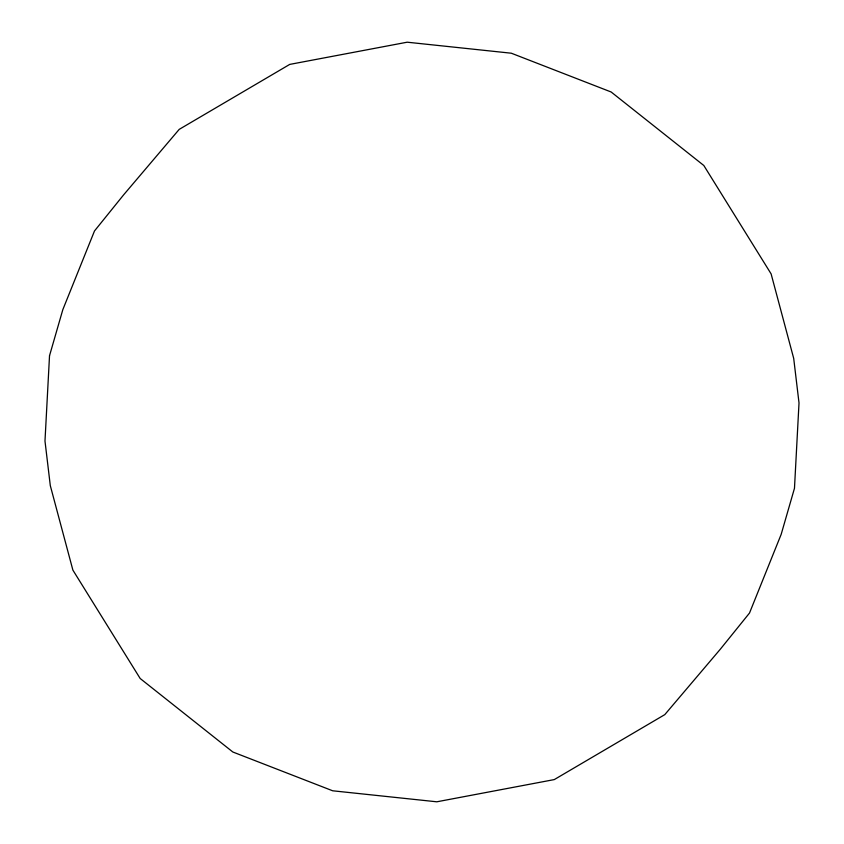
<?xml version="1.0" encoding="UTF-8"?>
<svg xmlns="http://www.w3.org/2000/svg" width="844" height="844" viewBox="0 0 844 844"><rect width="100%" height="100%" fill="white"/><g stroke="black" fill="none" stroke-linecap="round" stroke-linejoin="round"><path stroke-width="1.27" d="M49.522 355.725L44.985 441.043L50.302 485.616L72.89 570.122L140.178 678.502L232.838 752.004L332.673 790.786L436.802 801.8L554.276 779.592L664.798 714.625L720.333 649.194L749.504 613.039L781.175 534.347L794.478 488.275L799.015 402.957L793.698 358.383L771.11 273.878L703.822 165.498L611.161 91.996L511.327 53.214L407.198 42.2L289.724 64.408L179.202 129.375L123.667 194.806L94.496 230.961L62.825 309.653L49.522 355.725"/></g></svg>
